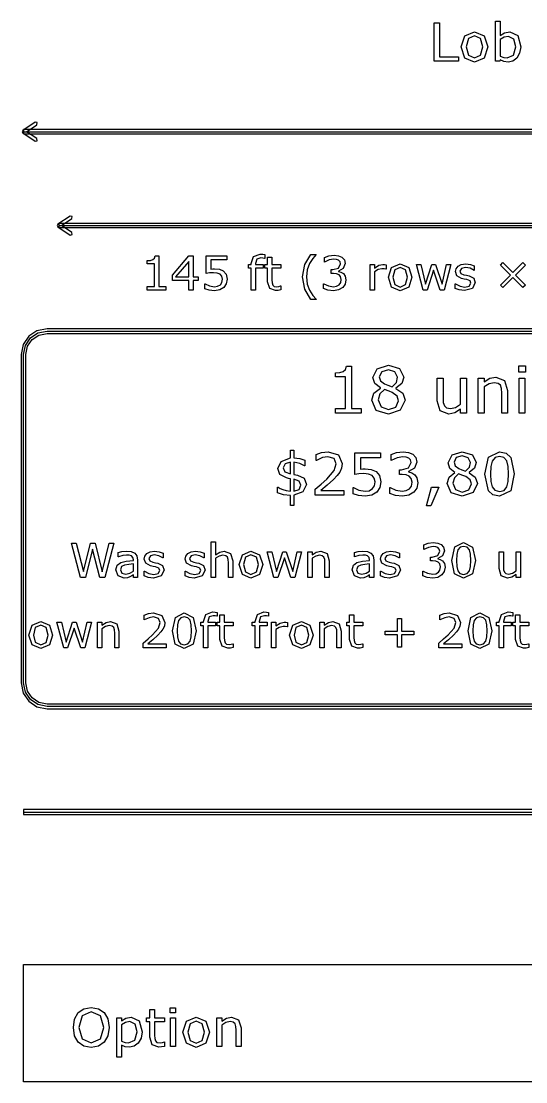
# Model space of a CAD drawing. Extents: x -1 to 182, y 89 to 480.
# Drawn here: x 4.66 to 27.42, y 140.76 to 188.61 of the extents above; entities that cross this region are included whole.
import ezdxf

# ---------------------------------------------------------------- set-up
doc = ezdxf.new("R2010")
doc.units = 0
doc.header["$MEASUREMENT"] = 0
doc.layers.add('Layer 1', color=7, linetype='Continuous')

msp = doc.modelspace()

# ---------------------------------------------------------------- linework, layer by layer
at = {"layer": 'Layer 1', "color": 7}
for points in [[(24.392925, 186.796538), (23.297644, 186.796538), (23.297644, 188.527837), (23.527862, 188.527837), (23.527862, 187.001166), (24.392925, 187.001166), (24.392925, 186.796538)], [(27.193912, 187.455905), (27.147404, 187.162906), (27.024156, 186.944308), (26.842773, 186.805957), (26.625344, 186.760608), (26.432333, 186.787331), (26.269552, 186.857101), (26.2556, 186.796538), (26.050961, 186.796538), (26.050961, 188.60573), (26.269552, 188.60573), (26.269552, 187.959248), (26.464888, 188.082517), (26.697433, 188.131333), (27.0602, 187.954618), (27.193912, 187.455799), (27.193912, 187.455905)], [(25.71261, 187.445322), (25.549829, 186.944202), (25.11381, 186.760502), (24.675465, 186.944202), (24.513848, 187.445322), (24.675465, 187.946469), (25.11381, 188.131333), (25.549829, 187.946469), (25.71261, 187.445322), (25.71261, 187.445322)], [(25.487043, 187.445322), (25.388212, 187.819733), (25.11381, 187.942976), (24.837083, 187.819733), (24.739415, 187.445322), (24.838246, 187.07443), (25.11381, 186.948858), (25.387049, 187.073265), (25.487043, 187.445322), (25.487043, 187.445322)], [(26.968345, 187.450084), (26.891608, 187.802403), (26.643947, 187.923318), (26.450936, 187.881461), (26.269552, 187.775654), (26.269552, 187.031514), (26.428845, 186.973385), (26.581162, 186.956981), (26.864864, 187.075594), (26.968345, 187.449979), (26.968345, 187.450084)], [(5.279774, 184.049928), (4.723737, 183.679406), (4.692681, 183.621529), (4.723737, 183.563651), (5.279774, 183.193156), (5.375892, 183.212735), (5.356771, 183.308858), (4.888067, 183.621542), (5.356772, 183.934173), (5.375894, 184.030296), (5.279776, 184.049875), (5.279774, 184.049928)], [(4.762494, 183.71404), (4.762494, 183.529044), (64.029086, 183.529044), (64.029086, 183.71404), (4.762494, 183.71404)], [(4.762494, 183.621542), (64.029086, 183.621542)], [(6.867272, 179.8166), (6.311235, 179.446078), (6.280179, 179.388201), (6.311235, 179.330323), (6.867272, 178.959828), (6.96339, 178.979407), (6.944269, 179.07553), (6.475565, 179.388214), (6.94427, 179.700845), (6.963392, 179.796968), (6.867274, 179.816547), (6.867272, 179.8166)], [(6.349992, 179.480712), (6.349992, 179.295716), (55.827013, 179.295716), (55.827013, 179.480712), (6.349992, 179.480712)], [(6.349992, 179.388214), (55.827013, 179.388214)], [(11.177082, 176.477801), (10.344058, 176.477801), (10.344058, 176.634884), (10.664452, 176.634884), (10.664452, 177.666361), (10.344058, 177.666361), (10.344058, 177.806907), (10.483585, 177.817226), (10.596239, 177.849267), (10.670653, 177.914381), (10.702692, 178.021854), (10.862889, 178.021854), (10.862889, 176.634857), (11.177082, 176.634857), (11.177082, 176.477801)], [(12.645724, 176.910844), (12.417314, 176.910844), (12.417314, 176.477801), (12.218877, 176.477801), (12.218877, 176.910844), (11.481972, 176.910844), (11.481972, 177.148572), (12.227145, 178.016722), (12.417314, 178.016722), (12.417314, 177.076208), (12.645724, 177.076208), (12.645724, 176.910844)], [(13.943834, 176.966671), (13.90456, 176.760984), (13.797073, 176.59562), (13.619306, 176.483992), (13.381595, 176.44576), (13.138716, 176.472642), (12.941313, 176.535665), (12.941313, 176.753761), (12.955783, 176.753761), (13.15422, 176.661766), (13.377462, 176.624565), (13.519055, 176.645203), (13.642045, 176.71754), (13.710257, 176.824008), (13.734028, 176.967676), (13.706122, 177.102032), (13.630675, 177.189873), (13.499417, 177.244642), (13.327851, 177.261046), (13.152152, 177.248611), (13.007458, 177.22374), (13.007458, 178.016457), (13.933498, 178.016457), (13.933498, 177.835588), (13.206929, 177.835588), (13.206929, 177.426305), (13.297879, 177.432655), (13.378494, 177.4353), (13.597602, 177.413605), (13.770201, 177.339177), (13.898358, 177.192413), (13.943834, 176.967121), (13.943834, 176.966671)], [(15.650188, 177.897871), (15.639853, 177.897871), (15.556138, 177.916392), (15.465187, 177.92671), (15.283286, 177.870883), (15.227476, 177.671414), (15.227476, 177.63215), (15.577842, 177.63215), (15.577842, 177.46885), (15.233676, 177.46885), (15.233676, 176.477801), (15.039373, 176.477801), (15.039373, 177.468955), (14.908115, 177.468955), (14.908115, 177.632256), (15.039373, 177.632256), (15.039373, 177.670488), (15.141692, 177.985712), (15.437281, 178.096308), (15.55407, 178.089958), (15.650188, 178.075406), (15.650188, 177.897871)], [(17.969423, 176.051981), (17.732745, 176.051981), (17.448525, 176.509842), (17.34724, 177.068985), (17.448525, 177.628129), (17.732745, 178.085963), (17.969423, 178.085963), (17.969423, 178.075644), (17.809226, 177.900966), (17.668667, 177.67152), (17.567381, 177.391433), (17.52914, 177.068985), (17.566347, 176.74548), (17.668667, 176.466424), (17.81026, 176.236978), (17.969423, 176.062326), (17.969423, 176.051981)], [(19.194153, 177.218845), (19.275802, 177.107217), (19.307841, 176.933598), (19.269601, 176.74032), (19.162114, 176.587365), (18.979179, 176.479865), (18.749736, 176.44576), (18.497556, 176.476769), (18.293951, 176.542915), (18.293951, 176.75892), (18.309453, 176.75892), (18.516158, 176.662797), (18.745601, 176.624565), (18.884094, 176.646261), (19.00295, 176.710343), (19.073229, 176.810593), (19.097, 176.949076), (19.070128, 177.085522), (18.997781, 177.1713), (18.885127, 177.214718), (18.7425, 177.227153), (18.649482, 177.227153), (18.649482, 177.398735), (18.721829, 177.398735), (18.971943, 177.463849), (19.065994, 177.656068), (19.042224, 177.753223), (18.976078, 177.822465), (18.880993, 177.859692), (18.766272, 177.87001), (18.557499, 177.834874), (18.348727, 177.735655), (18.338392, 177.735655), (18.338392, 177.951661), (18.533729, 178.017806), (18.77144, 178.048815), (18.969877, 178.028178), (19.124906, 177.962032), (19.237561, 177.842123), (19.275802, 177.677817), (19.184851, 177.45353), (18.971944, 177.333648), (18.971944, 177.319096), (19.085633, 177.283959), (19.194153, 177.218845), (19.194153, 177.218845)], [(12.218877, 177.076208), (12.218877, 177.770739), (11.622532, 177.076208), (12.218877, 177.076208)], [(16.372623, 176.488146), (16.252734, 176.464334), (16.138013, 176.455073), (15.869296, 176.550138), (15.777312, 176.855043), (15.777312, 177.468955), (15.646054, 177.468955), (15.646054, 177.632256), (15.777312, 177.632256), (15.777312, 177.964017), (15.971615, 177.964017), (15.971615, 177.632256), (16.372623, 177.632256), (16.372623, 177.468955), (15.971615, 177.468955), (15.971615, 176.942885), (15.97575, 176.800248), (16.004689, 176.705184), (16.066701, 176.644197), (16.188657, 176.625676), (16.287876, 176.63917), (16.362289, 176.662983), (16.372624, 176.662983), (16.372623, 176.488146)], [(21.122715, 177.420378), (21.11238, 177.420378), (21.027631, 177.43493), (20.931513, 177.440222), (20.75788, 177.399926), (20.59665, 177.297611), (20.59665, 176.477801), (20.402347, 176.477801), (20.402347, 177.632256), (20.59665, 177.632256), (20.59665, 177.461706), (20.800255, 177.592965), (20.981122, 177.632256), (21.054503, 177.629081), (21.122716, 177.619821), (21.122715, 177.420378)], [(22.289568, 177.054513), (22.144874, 176.609061), (21.757301, 176.44576), (21.367661, 176.609061), (21.224001, 177.054513), (21.367661, 177.499965), (21.757301, 177.664297), (22.144874, 177.499965), (22.289568, 177.054513), (22.289568, 177.054513)], [(24.04243, 177.632256), (23.741673, 176.477801), (23.56184, 176.477801), (23.265217, 177.367673), (22.970662, 176.477801), (22.791862, 176.477801), (22.488005, 177.632256), (22.690576, 177.632256), (22.902449, 176.738257), (23.190803, 177.632256), (23.351, 177.632256), (23.646589, 176.738257), (23.847093, 177.632256), (24.04243, 177.632256)], [(25.147271, 176.810593), (25.016013, 176.55117), (24.659446, 176.449887), (24.423801, 176.479865), (24.245001, 176.547042), (24.245001, 176.765112), (24.255336, 176.765112), (24.459974, 176.654542), (24.675982, 176.61422), (24.876486, 176.655574), (24.948833, 176.785802), (24.909559, 176.889148), (24.758664, 176.949076), (24.650143, 176.970772), (24.529221, 176.997627), (24.313213, 177.115472), (24.250168, 177.307692), (24.279107, 177.442047), (24.369024, 177.554707), (24.515785, 177.631198), (24.716289, 177.660117), (24.925062, 177.634187), (25.101795, 177.573201), (25.101795, 177.365477), (25.09146, 177.365477), (24.910593, 177.457446), (24.701821, 177.495705), (24.521987, 177.45435), (24.448606, 177.333436), (24.493048, 177.225936), (24.633608, 177.16704), (24.753497, 177.142169), (24.865118, 177.119415), (25.07389, 177.012947), (25.147271, 176.810382), (25.147271, 176.810593)], [(27.409661, 176.70103), (27.294941, 176.586333), (26.844321, 177.041072), (26.393704, 176.586333), (26.278983, 176.70103), (26.733736, 177.151667), (26.278983, 177.602279), (26.393704, 177.717002), (26.844321, 177.262237), (27.294941, 177.717002), (27.409661, 177.602279), (26.954909, 177.151667), (27.409661, 176.70103)], [(22.089063, 177.054513), (22.001213, 177.387305), (21.757301, 177.496869), (21.511321, 177.387305), (21.424505, 177.054513), (21.512355, 176.724816), (21.757301, 176.613188), (22.00018, 176.723784), (22.089063, 177.054513), (22.089063, 177.054513)], [(5.820826, 174.731659), (5.367594, 174.640181), (4.997523, 174.390694), (4.748036, 174.020622), (4.656557, 173.567388), (4.656557, 158.75074), (4.748036, 158.297506), (4.997523, 157.927434), (5.367594, 157.677947), (5.820826, 157.586469), (62.970754, 157.586469), (63.423986, 157.677947), (63.794057, 157.927434), (64.043544, 158.297506), (64.135022, 158.75074), (64.135022, 173.567388), (64.043544, 174.020622), (63.794057, 174.390694), (63.423986, 174.640181), (62.970754, 174.731659), (5.820826, 174.731659)], [(5.820826, 174.62572), (62.970754, 174.62572), (63.38347, 174.542806), (63.719788, 174.316422), (63.946172, 173.980104), (64.029086, 173.567388), (64.029086, 158.75074), (63.946172, 158.338024), (63.719788, 158.001706), (63.38347, 157.775322), (62.970754, 157.692408), (5.820826, 157.692408), (5.40811, 157.775322), (5.071792, 158.001706), (4.845408, 158.338024), (4.762494, 158.75074), (4.762494, 173.567388), (4.845408, 173.980104), (5.071792, 174.316422), (5.40811, 174.542806), (5.820826, 174.62572), (5.820826, 174.62572)], [(5.820826, 174.519781), (62.970754, 174.519781), (63.342955, 174.445432), (63.64552, 174.242151), (63.848801, 173.939586), (63.92315, 173.567388), (63.92315, 158.75074), (63.848801, 158.378542), (63.64552, 158.075977), (63.342955, 157.872696), (62.970754, 157.798347), (5.820826, 157.798347), (5.448625, 157.872696), (5.14606, 158.075977), (4.942779, 158.378542), (4.868431, 158.75074), (4.868431, 173.567388), (4.942779, 173.939586), (5.14606, 174.242151), (5.448625, 174.445432), (5.820826, 174.519781), (5.820826, 174.519781)], [(19.989388, 170.921558), (18.843981, 170.921558), (18.843981, 171.137564), (19.284522, 171.137564), (19.284522, 172.555834), (18.843981, 172.555834), (18.843981, 172.749086), (19.03583, 172.763373), (19.190729, 172.807426), (19.293049, 172.896961), (19.337103, 173.044757), (19.557373, 173.044757), (19.557373, 171.137643), (19.989388, 171.137643), (19.989388, 170.921558)], [(21.976086, 171.511314), (21.7615, 171.055146), (21.224324, 170.873245), (20.675779, 171.050886), (20.472562, 171.505625), (20.574881, 171.823945), (20.863364, 172.051327), (20.863364, 172.059794), (20.610408, 172.25876), (20.529406, 172.528767), (20.725518, 172.926674), (21.224324, 173.085847), (21.730235, 172.933791), (21.919242, 172.547235), (21.829713, 172.264449), (21.566809, 172.048443), (21.566809, 172.039977), (21.870924, 171.829633), (21.976086, 171.511314), (21.976086, 171.511314)], [(21.639285, 172.544457), (21.521334, 172.786048), (21.222903, 172.876985), (20.928735, 172.791736), (20.815047, 172.561496), (20.871891, 172.383882), (21.046686, 172.251696), (21.197323, 172.184915), (21.390593, 172.116706), (21.585283, 172.311386), (21.639285, 172.544457), (21.639285, 172.544457)], [(27.40611, 172.774671), (27.104835, 172.774671), (27.104835, 173.051795), (27.40611, 173.051795), (27.40611, 172.774671)], [(24.751494, 170.921558), (24.484327, 170.921558), (24.484327, 171.09777), (24.225687, 170.934337), (23.952836, 170.877505), (23.563455, 171.029561), (23.424187, 171.478638), (23.424187, 172.508924), (23.691353, 172.508924), (23.691353, 171.605108), (23.702723, 171.397622), (23.75104, 171.251255), (23.850517, 171.160291), (24.028155, 171.131875), (24.254109, 171.185876), (24.484328, 171.323724), (24.484328, 172.508924), (24.751494, 172.508924), (24.751494, 170.921558)], [(26.604609, 170.921558), (26.337442, 170.921558), (26.337442, 171.825374), (26.324652, 172.030028), (26.277756, 172.180656), (26.175436, 172.268762), (26.002062, 172.298607), (25.773265, 172.244605), (25.544468, 172.106758), (25.544468, 170.921558), (25.277301, 170.921558), (25.277301, 172.508924), (25.544468, 172.508924), (25.544468, 172.332711), (25.803108, 172.494716), (26.077381, 172.552977), (26.469603, 172.39809), (26.604609, 171.951844), (26.604609, 170.921558)], [(27.389045, 170.921558), (27.121879, 170.921558), (27.121879, 172.508924), (27.389045, 172.508924), (27.389045, 170.921558)], [(21.683339, 171.484326), (21.625074, 171.693214), (21.40054, 171.852387), (21.254167, 171.910649), (21.042423, 171.985949), (20.836363, 171.796957), (20.759624, 171.52695), (20.891786, 171.210033), (21.227166, 171.084991), (21.558282, 171.191565), (21.683339, 171.484326), (21.683339, 171.484326)], [(17.524748, 167.70833), (17.368427, 167.375008), (16.958892, 167.218692), (16.958892, 166.751016), (16.806447, 166.751016), (16.806447, 167.212237), (16.486053, 167.244516), (16.226379, 167.327198), (16.226379, 167.582997), (16.247051, 167.582997), (16.334901, 167.530027), (16.457632, 167.474491), (16.613953, 167.427978), (16.806448, 167.403371), (16.806448, 167.962779), (16.710847, 167.982094), (16.629456, 168.002731), (16.327149, 168.16164), (16.235424, 168.425191), (16.385285, 168.748167), (16.806448, 168.901917), (16.806448, 169.253309), (16.958893, 169.253309), (16.958893, 168.904509), (17.226318, 168.8735), (17.456278, 168.807593), (17.456278, 168.554387), (17.438191, 168.554387), (17.235362, 168.659029), (16.958893, 168.717158), (16.958893, 168.16037), (17.042867, 168.142378), (17.121673, 168.125709), (17.418813, 167.983602), (17.524749, 167.708436), (17.524748, 167.70833)], [(19.218441, 167.217396), (17.916197, 167.217396), (17.916197, 167.487403), (18.187497, 167.719945), (18.442003, 167.95119), (18.781776, 168.332322), (18.873501, 168.638498), (18.774024, 168.872336), (18.498847, 168.957585), (18.244341, 168.916257), (17.976916, 168.789654), (17.963997, 168.789654), (17.963997, 169.060957), (18.208167, 169.14364), (18.505306, 169.181105), (18.969102, 169.037701), (19.13705, 168.651409), (19.108628, 168.446014), (19.027238, 168.266415), (18.908382, 168.108803), (18.74431, 167.936982), (18.458798, 167.673431), (18.183621, 167.438323), (19.21844, 167.438323), (19.218441, 167.217396)], [(20.885004, 167.828477), (20.835911, 167.571382), (20.701553, 167.364663), (20.479344, 167.225148), (20.182205, 167.177338), (19.878607, 167.21094), (19.631852, 167.289733), (19.631852, 167.562333), (19.649939, 167.562333), (19.897985, 167.447345), (20.177038, 167.400858), (20.354029, 167.426787), (20.507767, 167.517221), (20.593033, 167.65028), (20.622747, 167.829879), (20.587865, 167.99781), (20.493556, 168.107638), (20.329483, 168.176086), (20.115026, 168.196724), (19.895401, 168.181113), (19.714534, 168.150104), (19.714534, 169.140994), (20.872085, 169.140994), (20.872085, 168.914908), (19.963873, 168.914908), (19.963873, 168.40331), (20.077561, 168.410983), (20.17833, 168.413629), (20.452215, 168.386482), (20.667963, 168.293482), (20.82816, 168.11002), (20.885004, 167.828398), (20.885004, 167.828477)], [(22.413332, 168.143701), (22.515393, 168.00416), (22.555442, 167.787123), (22.507642, 167.545532), (22.373283, 167.354344), (22.144615, 167.219989), (21.857811, 167.177338), (21.542585, 167.2161), (21.288079, 167.298782), (21.288079, 167.568789), (21.307457, 167.568789), (21.565839, 167.448642), (21.852643, 167.400858), (22.025759, 167.427978), (22.174328, 167.508067), (22.262178, 167.6334), (22.291892, 167.806517), (22.258303, 167.97704), (22.167869, 168.084276), (22.027051, 168.138515), (21.848767, 168.154126), (21.732495, 168.154126), (21.732495, 168.368597), (21.822929, 168.368597), (22.135571, 168.449982), (22.253135, 168.690277), (22.223421, 168.81172), (22.140739, 168.898265), (22.021883, 168.944779), (21.878481, 168.957744), (21.617516, 168.913823), (21.35655, 168.789813), (21.34363, 168.789813), (21.34363, 169.05982), (21.587801, 169.142502), (21.88494, 169.181263), (22.132987, 169.155334), (22.326773, 169.072652), (22.467591, 168.922792), (22.515392, 168.71737), (22.401704, 168.437044), (22.13557, 168.287184), (22.13557, 168.269193), (22.277681, 168.225272), (22.413331, 168.143886), (22.413332, 168.143701)], [(25.241322, 167.753547), (25.046243, 167.33884), (24.557902, 167.173475), (24.059225, 167.33495), (23.874482, 167.748361), (23.967499, 168.037762), (24.229757, 168.244454), (24.229757, 168.252127), (23.999797, 168.432996), (23.926158, 168.678476), (24.104442, 169.040188), (24.557902, 169.184888), (25.017821, 169.04667), (25.189645, 168.695251), (25.108255, 168.438182), (24.869252, 168.241808), (24.869252, 168.234136), (25.14572, 168.042921), (25.241322, 167.753547), (25.241322, 167.753547)], [(24.935139, 168.692764), (24.827911, 168.912368), (24.55661, 168.99505), (24.289185, 168.917553), (24.185832, 168.708268), (24.237508, 168.546767), (24.396413, 168.42662), (24.533355, 168.365898), (24.709055, 168.30388), (24.886046, 168.480886), (24.935139, 168.692764), (24.935139, 168.692764)], [(26.906594, 168.17987), (26.743812, 167.418929), (26.241259, 167.177338), (25.941536, 167.238708), (25.734831, 167.422818), (25.575926, 168.177277), (25.737415, 168.934354), (26.241259, 169.179808), (26.540659, 169.117472), (26.746396, 168.930465), (26.906594, 168.17987), (26.906594, 168.17987)], [(26.566821, 167.593342), (26.627541, 167.838796), (26.644342, 168.17987), (26.627541, 168.520944), (26.565528, 168.766397), (26.441505, 168.916257), (26.241259, 168.966634), (26.039721, 168.916257), (25.914406, 168.763804), (25.853687, 168.514461), (25.838185, 168.177277), (25.852395, 167.840092), (25.913115, 167.597205), (26.033263, 167.443482), (26.24126, 167.390513), (26.442798, 167.440889), (26.566822, 167.593342), (26.566821, 167.593342)], [(16.806447, 168.182462), (16.806447, 168.716021), (16.573903, 168.639794), (16.479593, 168.458925), (16.549357, 168.281919), (16.806447, 168.182462), (16.806447, 168.182462)], [(24.975188, 167.728994), (24.92222, 167.918911), (24.718098, 168.063585), (24.585032, 168.116555), (24.392537, 168.185029), (24.20521, 168.013209), (24.135447, 167.767755), (24.255595, 167.479651), (24.560485, 167.365959), (24.8615, 167.46285), (24.975188, 167.728994), (24.975188, 167.728994)], [(17.280577, 167.674728), (17.204355, 167.851734), (16.958892, 167.940872), (16.958892, 167.406017), (17.196603, 167.48481), (17.280577, 167.674728), (17.280577, 167.674728)], [(23.497244, 167.58559), (23.132926, 166.7394), (22.944307, 166.7394), (23.169099, 167.58559), (23.497244, 167.58559)], [(14.199116, 163.513234), (14.004812, 163.513234), (14.004812, 164.170564), (13.99551, 164.319392), (13.961403, 164.428929), (13.886989, 164.493011), (13.760899, 164.514707), (13.594501, 164.475417), (13.428103, 164.375166), (13.428103, 163.513234), (13.2338, 163.513234), (13.2338, 165.121396), (13.428103, 165.121396), (13.428103, 164.539525), (13.616205, 164.657344), (13.815676, 164.69973), (14.10093, 164.587071), (14.199115, 164.262533), (14.199116, 163.513234)], [(23.67346, 164.254278), (23.755109, 164.14265), (23.787149, 163.969031), (23.748908, 163.775753), (23.641421, 163.622798), (23.458487, 163.515298), (23.229044, 163.481193), (22.976863, 163.512202), (22.773258, 163.578348), (22.773258, 163.794353), (22.78876, 163.794353), (22.995466, 163.69823), (23.224909, 163.659998), (23.363401, 163.681694), (23.482257, 163.745776), (23.552537, 163.846026), (23.576307, 163.984509), (23.549435, 164.120955), (23.477089, 164.206733), (23.364434, 164.250151), (23.221807, 164.262586), (23.12879, 164.262586), (23.12879, 164.434168), (23.201137, 164.434168), (23.45125, 164.499282), (23.545301, 164.691501), (23.521531, 164.788656), (23.455385, 164.857898), (23.360301, 164.895125), (23.245579, 164.905443), (23.036807, 164.870307), (22.828034, 164.771088), (22.8177, 164.771088), (22.8177, 164.987094), (23.013036, 165.053239), (23.250748, 165.084248), (23.449185, 165.063611), (23.604214, 164.997465), (23.716868, 164.877556), (23.755109, 164.71325), (23.664159, 164.488963), (23.451252, 164.369081), (23.451252, 164.354529), (23.56494, 164.319392), (23.67346, 164.254278), (23.67346, 164.254278)], [(25.152438, 164.283223), (25.022214, 163.674471), (24.620172, 163.481193), (24.215029, 163.677567), (24.087905, 164.281133), (24.217096, 164.88679), (24.620172, 165.083164), (25.024281, 164.883695), (25.152438, 164.283223), (25.152438, 164.283223)], [(8.829941, 165.052155), (8.429966, 163.513234), (8.199489, 163.513234), (7.875995, 164.790667), (7.559736, 163.513234), (7.334427, 163.513234), (6.927217, 165.052155), (7.137023, 165.052155), (7.460517, 163.772658), (7.778844, 165.052155), (7.986583, 165.052155), (8.30801, 163.760249), (8.629436, 165.052155), (8.829941, 165.052155)], [(9.909977, 163.513234), (9.716707, 163.513234), (9.716707, 163.636212), (9.646427, 163.586603), (9.561678, 163.536994), (9.450057, 163.497729), (9.302263, 163.481325), (9.03768, 163.584671), (8.92916, 163.848223), (8.98497, 164.060101), (9.1462, 164.188265), (9.399415, 164.251315), (9.716707, 164.276186), (9.716707, 164.306163), (9.692937, 164.415727), (9.626791, 164.483936), (9.527573, 164.515977), (9.40665, 164.524179), (9.236118, 164.503542), (9.041815, 164.445651), (9.03148, 164.445651), (9.03148, 164.643056), (9.195811, 164.677161), (9.407684, 164.695682), (9.619557, 164.675044), (9.776653, 164.606835), (9.875872, 164.483857), (9.909978, 164.29677), (9.909977, 163.513234)], [(11.108869, 163.846026), (10.977611, 163.586603), (10.621044, 163.48532), (10.385399, 163.515298), (10.206599, 163.582475), (10.206599, 163.800545), (10.216934, 163.800545), (10.421572, 163.689975), (10.63758, 163.649653), (10.838084, 163.691007), (10.910431, 163.821235), (10.871157, 163.924581), (10.720262, 163.984509), (10.611742, 164.006205), (10.490819, 164.03306), (10.274811, 164.150905), (10.211766, 164.343125), (10.240705, 164.47748), (10.330622, 164.59014), (10.477383, 164.666631), (10.677887, 164.69555), (10.88666, 164.66962), (11.063393, 164.608634), (11.063393, 164.40091), (11.053058, 164.40091), (10.872191, 164.492879), (10.663418, 164.531138), (10.483585, 164.489783), (10.410204, 164.368869), (10.454646, 164.261369), (10.595206, 164.202473), (10.715095, 164.177602), (10.826716, 164.154848), (11.035488, 164.04838), (11.108869, 163.845815), (11.108869, 163.846026)], [(12.955782, 163.846026), (12.824524, 163.586603), (12.467957, 163.48532), (12.232313, 163.515298), (12.053513, 163.582475), (12.053513, 163.800545), (12.063847, 163.800545), (12.268486, 163.689975), (12.484493, 163.649653), (12.684997, 163.691007), (12.757344, 163.821235), (12.71807, 163.924581), (12.567175, 163.984509), (12.458655, 164.006205), (12.337732, 164.03306), (12.121725, 164.150905), (12.05868, 164.343125), (12.087619, 164.47748), (12.177535, 164.59014), (12.324296, 164.666631), (12.524801, 164.69555), (12.733573, 164.66962), (12.910306, 164.608634), (12.910306, 164.40091), (12.899972, 164.40091), (12.719105, 164.492879), (12.510332, 164.531138), (12.330498, 164.489783), (12.257118, 164.368869), (12.30156, 164.261369), (12.442119, 164.202473), (12.562008, 164.177602), (12.673629, 164.154848), (12.882402, 164.04838), (12.955782, 163.845815), (12.955782, 163.846026)], [(15.55717, 164.089946), (15.412476, 163.644494), (15.024904, 163.481193), (14.635264, 163.644494), (14.491604, 164.089946), (14.635264, 164.535398), (15.024904, 164.69973), (15.412476, 164.535398), (15.55717, 164.089946), (15.55717, 164.089946)], [(17.310033, 164.667689), (17.009276, 163.513234), (16.829443, 163.513234), (16.53282, 164.403106), (16.238265, 163.513234), (16.059465, 163.513234), (15.755608, 164.667689), (15.958179, 164.667689), (16.170052, 163.77369), (16.458406, 164.667689), (16.618603, 164.667689), (16.914192, 163.77369), (17.114696, 164.667689), (17.310033, 164.667689)], [(18.555433, 163.513234), (18.36113, 163.513234), (18.36113, 164.170564), (18.351827, 164.319392), (18.317721, 164.428929), (18.243307, 164.493011), (18.117216, 164.514707), (17.950819, 164.475417), (17.784421, 164.375166), (17.784421, 163.513234), (17.590118, 163.513234), (17.590118, 164.667689), (17.784421, 164.667689), (17.784421, 164.539525), (17.972523, 164.657344), (18.171994, 164.69973), (18.457247, 164.587071), (18.555432, 164.262533), (18.555433, 163.513234)], [(20.570812, 163.513234), (20.377542, 163.513234), (20.377542, 163.636212), (20.307262, 163.586603), (20.222513, 163.536994), (20.110892, 163.497729), (19.963097, 163.481325), (19.698514, 163.584671), (19.589994, 163.848223), (19.645804, 164.060101), (19.807035, 164.188265), (20.060249, 164.251315), (20.377542, 164.276186), (20.377542, 164.306163), (20.353772, 164.415727), (20.287626, 164.483936), (20.188407, 164.515977), (20.067485, 164.524179), (19.896953, 164.503542), (19.70265, 164.445651), (19.692315, 164.445651), (19.692315, 164.643056), (19.856646, 164.677161), (20.068519, 164.695682), (20.280392, 164.675044), (20.437488, 164.606835), (20.536707, 164.483857), (20.570813, 164.29677), (20.570812, 163.513234)], [(21.769703, 163.846026), (21.638445, 163.586603), (21.281878, 163.48532), (21.046234, 163.515298), (20.867434, 163.582475), (20.867434, 163.800545), (20.877769, 163.800545), (21.082407, 163.689975), (21.298414, 163.649653), (21.498918, 163.691007), (21.571265, 163.821235), (21.531991, 163.924581), (21.381096, 163.984509), (21.272576, 164.006205), (21.151653, 164.03306), (20.935646, 164.150905), (20.872601, 164.343125), (20.90154, 164.47748), (20.991457, 164.59014), (21.138217, 164.666631), (21.338722, 164.69555), (21.547494, 164.66962), (21.724228, 164.608634), (21.724228, 164.40091), (21.713893, 164.40091), (21.533026, 164.492879), (21.324253, 164.531138), (21.14442, 164.489783), (21.071039, 164.368869), (21.115481, 164.261369), (21.25604, 164.202473), (21.37593, 164.177602), (21.487551, 164.154848), (21.696323, 164.04838), (21.769704, 163.845815), (21.769703, 163.846026)], [(24.88062, 163.813985), (24.929196, 164.010359), (24.942632, 164.283223), (24.929196, 164.556061), (24.879587, 164.752435), (24.780368, 164.872317), (24.620172, 164.91264), (24.458941, 164.872317), (24.358689, 164.750371), (24.310113, 164.550902), (24.297712, 164.281133), (24.309081, 164.011391), (24.357657, 163.817081), (24.453775, 163.694103), (24.620173, 163.651717), (24.781403, 163.692039), (24.880622, 163.813985), (24.88062, 163.813985)], [(27.184353, 163.513234), (26.990051, 163.513234), (26.990051, 163.641398), (26.801948, 163.522547), (26.603511, 163.481193), (26.320324, 163.591789), (26.219038, 163.918363), (26.219038, 164.667689), (26.413342, 164.667689), (26.413342, 164.010359), (26.42161, 163.859467), (26.45675, 163.752999), (26.529097, 163.686853), (26.658288, 163.666216), (26.822618, 163.705506), (26.990051, 163.805757), (26.990051, 164.667715), (27.184353, 164.667715), (27.184353, 163.513234)], [(9.716707, 163.797449), (9.716707, 164.118891), (9.506901, 164.103281), (9.316732, 164.073303), (9.18134, 163.998876), (9.129664, 163.861425), (9.189608, 163.711565), (9.372543, 163.661956), (9.559611, 163.70122), (9.716707, 163.797343), (9.716707, 163.797449)], [(15.356666, 164.089946), (15.268816, 164.422738), (15.024904, 164.532302), (14.778924, 164.422738), (14.692108, 164.089946), (14.779958, 163.760249), (15.024904, 163.648621), (15.267783, 163.759217), (15.356666, 164.089946), (15.356666, 164.089946)], [(20.377542, 163.797449), (20.377542, 164.118891), (20.167736, 164.103281), (19.977567, 164.073303), (19.842175, 163.998876), (19.790498, 163.861425), (19.850443, 163.711565), (20.033377, 163.661956), (20.220446, 163.70122), (20.377542, 163.797343), (20.377542, 163.797449)], [(11.203953, 160.338238), (10.162158, 160.338238), (10.162158, 160.554244), (10.379198, 160.740272), (10.582803, 160.925268), (10.854621, 161.230174), (10.928001, 161.475125), (10.84842, 161.662185), (10.628278, 161.730394), (10.424674, 161.697321), (10.210733, 161.596039), (10.200399, 161.596039), (10.200399, 161.813077), (10.395736, 161.879222), (10.633447, 161.9092), (11.004483, 161.794476), (11.138842, 161.485443), (11.116103, 161.321111), (11.050991, 161.177469), (10.955907, 161.051369), (10.824649, 160.913918), (10.596239, 160.703071), (10.376098, 160.514979), (11.203953, 160.514979), (11.203953, 160.338238)], [(12.547539, 161.108227), (12.417314, 160.499475), (12.015272, 160.306197), (11.610129, 160.502571), (11.483006, 161.106137), (11.612197, 161.711794), (12.015272, 161.908168), (12.419381, 161.708699), (12.547539, 161.108227), (12.547539, 161.108227)], [(12.275721, 160.638989), (12.324297, 160.835363), (12.337732, 161.108227), (12.324297, 161.381065), (12.274687, 161.577439), (12.175469, 161.697321), (12.015272, 161.737644), (11.854042, 161.697321), (11.75379, 161.575375), (11.705214, 161.375906), (11.692813, 161.106137), (11.704182, 160.836395), (11.752758, 160.642085), (11.848876, 160.519107), (12.015274, 160.476721), (12.176504, 160.517043), (12.275723, 160.638989), (12.275721, 160.638989)], [(13.499417, 161.758308), (13.489083, 161.758308), (13.405367, 161.776829), (13.314417, 161.787147), (13.132516, 161.73132), (13.076705, 161.531851), (13.076705, 161.492587), (13.427071, 161.492587), (13.427071, 161.329287), (13.082906, 161.329287), (13.082906, 160.338238), (12.888603, 160.338238), (12.888603, 161.329392), (12.757345, 161.329392), (12.757345, 161.492693), (12.888603, 161.492693), (12.888603, 161.530925), (12.990922, 161.846149), (13.286511, 161.956745), (13.403299, 161.950395), (13.499417, 161.935843), (13.499417, 161.758308)], [(14.221853, 160.348583), (14.101964, 160.324771), (13.987242, 160.31551), (13.718525, 160.410575), (13.626541, 160.71548), (13.626541, 161.329392), (13.495283, 161.329392), (13.495283, 161.492693), (13.626541, 161.492693), (13.626541, 161.824454), (13.820844, 161.824454), (13.820844, 161.492693), (14.221853, 161.492693), (14.221853, 161.329392), (13.820844, 161.329392), (13.820844, 160.803322), (13.82498, 160.660685), (13.853919, 160.565621), (13.91593, 160.504634), (14.037887, 160.486113), (14.137105, 160.499607), (14.211519, 160.52342), (14.221854, 160.52342), (14.221853, 160.348583)], [(15.821753, 161.758308), (15.811419, 161.758308), (15.727703, 161.776829), (15.636752, 161.787147), (15.454852, 161.73132), (15.399041, 161.531851), (15.399041, 161.492587), (15.749407, 161.492587), (15.749407, 161.329287), (15.405242, 161.329287), (15.405242, 160.338238), (15.210939, 160.338238), (15.210939, 161.329392), (15.079681, 161.329392), (15.079681, 161.492693), (15.210939, 161.492693), (15.210939, 161.530925), (15.313258, 161.846149), (15.608847, 161.956745), (15.725635, 161.950395), (15.821753, 161.935843), (15.821753, 161.758308)], [(20.071618, 160.348557), (19.951729, 160.324744), (19.837007, 160.315484), (19.56829, 160.410549), (19.476306, 160.715454), (19.476306, 161.329366), (19.345048, 161.329366), (19.345048, 161.492667), (19.476306, 161.492667), (19.476306, 161.824427), (19.670609, 161.824427), (19.670609, 161.492667), (20.071618, 161.492667), (20.071618, 161.329366), (19.670609, 161.329366), (19.670609, 160.803296), (19.674745, 160.660659), (19.703683, 160.565594), (19.765695, 160.504608), (19.887651, 160.486087), (19.98687, 160.499581), (20.061284, 160.523393), (20.071619, 160.523393), (20.071618, 160.348557)], [(24.543691, 160.338238), (23.501895, 160.338238), (23.501895, 160.554244), (23.718936, 160.740272), (23.922541, 160.925268), (24.194358, 161.230174), (24.267739, 161.475125), (24.188157, 161.662185), (23.968016, 161.730394), (23.764411, 161.697321), (23.550471, 161.596039), (23.540136, 161.596039), (23.540136, 161.813077), (23.735473, 161.879222), (23.973184, 161.9092), (24.344221, 161.794476), (24.478579, 161.485443), (24.455841, 161.321111), (24.390729, 161.177469), (24.295644, 161.051369), (24.164386, 160.913918), (23.935977, 160.703071), (23.715835, 160.514979), (24.543691, 160.514979), (24.543691, 160.338238)], [(25.887276, 161.108227), (25.757052, 160.499475), (25.35501, 160.306197), (24.949867, 160.502571), (24.822743, 161.106137), (24.951934, 161.711794), (25.35501, 161.908168), (25.759119, 161.708699), (25.887276, 161.108227), (25.887276, 161.108227)], [(25.615458, 160.638989), (25.664034, 160.835363), (25.67747, 161.108227), (25.664034, 161.381065), (25.614425, 161.577439), (25.515206, 161.697321), (25.35501, 161.737644), (25.193779, 161.697321), (25.093527, 161.575375), (25.044951, 161.375906), (25.03255, 161.106137), (25.043919, 160.836395), (25.092495, 160.642085), (25.188613, 160.519107), (25.355011, 160.476721), (25.516241, 160.517043), (25.61546, 160.638989), (25.615458, 160.638989)], [(26.839154, 161.758308), (26.828809, 161.758308), (26.745092, 161.776829), (26.654142, 161.787147), (26.472241, 161.73132), (26.416432, 161.531851), (26.416432, 161.492587), (26.766798, 161.492587), (26.766798, 161.329287), (26.422643, 161.329287), (26.422643, 160.338238), (26.22834, 160.338238), (26.22834, 161.329392), (26.097082, 161.329392), (26.097082, 161.492693), (26.22834, 161.492693), (26.22834, 161.530925), (26.330659, 161.846149), (26.626249, 161.956745), (26.743036, 161.950395), (26.839154, 161.935843), (26.839154, 161.758308)], [(27.56159, 160.348583), (27.441702, 160.324771), (27.326979, 160.31551), (27.058263, 160.410575), (26.966278, 160.71548), (26.966278, 161.329392), (26.835021, 161.329392), (26.835021, 161.492693), (26.966278, 161.492693), (26.966278, 161.824454), (27.160583, 161.824454), (27.160583, 161.492693), (27.56159, 161.492693), (27.56159, 161.329392), (27.160583, 161.329392), (27.160583, 160.803322), (27.16471, 160.660685), (27.19365, 160.565621), (27.255661, 160.504634), (27.377617, 160.486113), (27.476836, 160.499607), (27.55125, 160.52342), (27.561595, 160.52342), (27.56159, 160.348583)], [(6.070423, 160.91495), (5.925729, 160.469498), (5.538156, 160.306197), (5.148516, 160.469498), (5.004856, 160.91495), (5.148516, 161.360402), (5.538156, 161.524734), (5.925729, 161.360402), (6.070423, 160.91495), (6.070423, 160.91495)], [(5.869919, 160.91495), (5.782069, 161.247742), (5.538156, 161.357306), (5.292177, 161.247742), (5.20536, 160.91495), (5.29321, 160.585253), (5.538156, 160.473625), (5.781035, 160.584221), (5.869919, 160.91495), (5.869919, 160.91495)], [(7.823285, 161.492693), (7.522529, 160.338238), (7.342695, 160.338238), (7.046073, 161.22811), (6.751517, 160.338238), (6.572717, 160.338238), (6.26886, 161.492693), (6.471431, 161.492693), (6.683305, 160.598694), (6.971659, 161.492693), (7.131855, 161.492693), (7.427444, 160.598694), (7.627949, 161.492693), (7.823285, 161.492693)], [(9.068686, 160.338238), (8.874383, 160.338238), (8.874383, 160.995568), (8.86508, 161.144396), (8.830974, 161.253933), (8.75656, 161.318015), (8.630469, 161.339711), (8.464071, 161.300421), (8.297673, 161.20017), (8.297673, 160.338238), (8.10337, 160.338238), (8.10337, 161.492693), (8.297673, 161.492693), (8.297673, 161.364529), (8.485776, 161.482348), (8.685246, 161.524734), (8.9705, 161.412075), (9.068685, 161.087537), (9.068686, 160.338238)], [(16.665112, 161.280815), (16.654777, 161.280815), (16.570028, 161.295367), (16.47391, 161.300659), (16.300277, 161.260363), (16.139047, 161.158048), (16.139047, 160.338238), (15.944744, 160.338238), (15.944744, 161.492693), (16.139047, 161.492693), (16.139047, 161.322143), (16.342652, 161.453402), (16.523519, 161.492693), (16.596899, 161.489518), (16.665112, 161.480258), (16.665112, 161.280815)], [(17.831964, 160.91495), (17.68727, 160.469498), (17.299698, 160.306197), (16.910058, 160.469498), (16.766397, 160.91495), (16.910058, 161.360402), (17.299698, 161.524734), (17.68727, 161.360402), (17.831964, 160.91495), (17.831964, 160.91495)], [(17.63146, 160.91495), (17.54361, 161.247742), (17.299698, 161.357306), (17.053718, 161.247742), (16.966902, 160.91495), (17.054751, 160.585253), (17.299698, 160.473625), (17.542576, 160.584221), (17.63146, 160.91495), (17.63146, 160.91495)], [(19.098035, 160.338238), (18.903732, 160.338238), (18.903732, 160.995568), (18.894429, 161.144396), (18.860323, 161.253933), (18.785909, 161.318015), (18.659819, 161.339711), (18.493421, 161.300421), (18.327023, 161.20017), (18.327023, 160.338238), (18.13272, 160.338238), (18.13272, 161.492693), (18.327023, 161.492693), (18.327023, 161.364529), (18.515125, 161.482348), (18.714596, 161.524734), (18.999849, 161.412075), (19.098034, 161.087537), (19.098035, 160.338238)], [(22.374317, 160.929396), (21.811044, 160.929396), (21.811044, 160.366125), (21.639479, 160.366125), (21.639479, 160.929396), (21.076206, 160.929396), (21.076206, 161.09476), (21.639479, 161.09476), (21.639479, 161.658031), (21.811044, 161.658031), (21.811044, 161.09476), (22.374317, 161.09476), (22.374317, 160.929396)], [(4.762494, 153.035853), (4.762494, 152.823975), (175.153946, 152.823975), (175.153946, 153.035853), (4.762494, 153.035853)], [(4.762494, 152.929914), (175.153946, 152.929914)], [(4.762494, 146.050756), (175.153946, 146.050756), (175.153946, 140.759096), (4.762494, 140.759096), (4.762494, 146.050756)], [(8.402319, 143.879059), (8.563937, 143.594182), (8.62091, 143.211648), (8.562774, 142.82795), (8.402319, 142.546592), (8.148846, 142.369851), (7.816309, 142.310558), (7.483771, 142.371015), (7.230299, 142.546592), (7.068681, 142.829114), (7.012871, 143.211648), (7.068681, 143.59069), (7.231462, 143.879059), (7.484934, 144.053472), (7.816309, 144.113929), (8.150009, 144.052308), (8.402319, 143.879059), (8.402319, 143.879059)], [(11.126568, 142.358209), (10.991693, 142.331486), (10.862631, 142.320903), (10.560325, 142.427874), (10.456843, 142.770879), (10.456843, 143.461547), (10.309177, 143.461547), (10.309177, 143.645247), (10.456843, 143.645247), (10.456843, 144.018468), (10.675434, 144.018468), (10.675434, 143.645247), (11.126568, 143.645247), (11.126568, 143.461547), (10.675434, 143.461547), (10.675434, 142.869701), (10.680085, 142.709258), (10.712641, 142.602287), (10.782404, 142.533681), (10.919605, 142.512779), (11.031226, 142.52786), (11.114942, 142.554609), (11.12657, 142.554609), (11.126568, 142.358209)], [(11.625375, 143.862787), (11.378878, 143.862787), (11.378878, 144.089508), (11.625375, 144.089508), (11.625375, 143.862787)], [(8.38139, 143.211648), (8.230237, 143.731395), (7.817472, 143.915095), (7.402382, 143.731395), (7.252391, 143.211648), (7.40587, 142.689599), (7.817472, 142.509365), (8.227912, 142.689599), (8.38139, 143.211648), (8.38139, 143.211648)], [(10.111515, 143.011676), (10.066169, 142.722143), (9.93827, 142.501243), (9.756886, 142.367523), (9.537132, 142.321009), (9.353423, 142.342969), (9.187154, 142.411576), (9.187154, 141.867434), (8.968563, 141.867434), (8.968563, 143.64522), (9.187154, 143.64522), (9.187154, 143.509172), (9.382491, 143.631277), (9.615035, 143.681256), (9.980128, 143.503377), (10.111515, 143.011544), (10.111515, 143.011676)], [(11.611421, 142.346594), (11.39283, 142.346594), (11.39283, 143.645353), (11.611421, 143.645353), (11.611421, 142.346594)], [(13.15086, 142.995378), (12.98808, 142.494258), (12.55206, 142.310558), (12.113716, 142.494258), (11.952098, 142.995378), (12.113716, 143.496525), (12.55206, 143.681389), (12.98808, 143.496525), (13.15086, 142.995378), (13.15086, 142.995378)], [(14.57519, 142.346594), (14.356599, 142.346594), (14.356599, 143.086077), (14.346135, 143.253505), (14.307765, 143.376774), (14.224049, 143.448847), (14.082198, 143.473188), (13.895, 143.429003), (13.707802, 143.316211), (13.707802, 142.346594), (13.489211, 142.346594), (13.489211, 143.645353), (13.707802, 143.645353), (13.707802, 143.501181), (13.919417, 143.633711), (14.143822, 143.681389), (14.464732, 143.554654), (14.57519, 143.189555), (14.57519, 142.346594)], [(9.885948, 143.005855), (9.80572, 143.356984), (9.559224, 143.473268), (9.369701, 143.432575), (9.187154, 143.325604), (9.187154, 142.589613), (9.346447, 142.532622), (9.498763, 142.517541), (9.783629, 142.640784), (9.885948, 143.005882), (9.885948, 143.005855)], [(12.925293, 142.995378), (12.826462, 143.369789), (12.55206, 143.493032), (12.275334, 143.369789), (12.177665, 142.995378), (12.276496, 142.624486), (12.55206, 142.498914), (12.825299, 142.623321), (12.925293, 142.995378), (12.925293, 142.995378)]]:
    msp.add_lwpolyline(points, dxfattribs=at)

doc.saveas('drawing.dxf')
